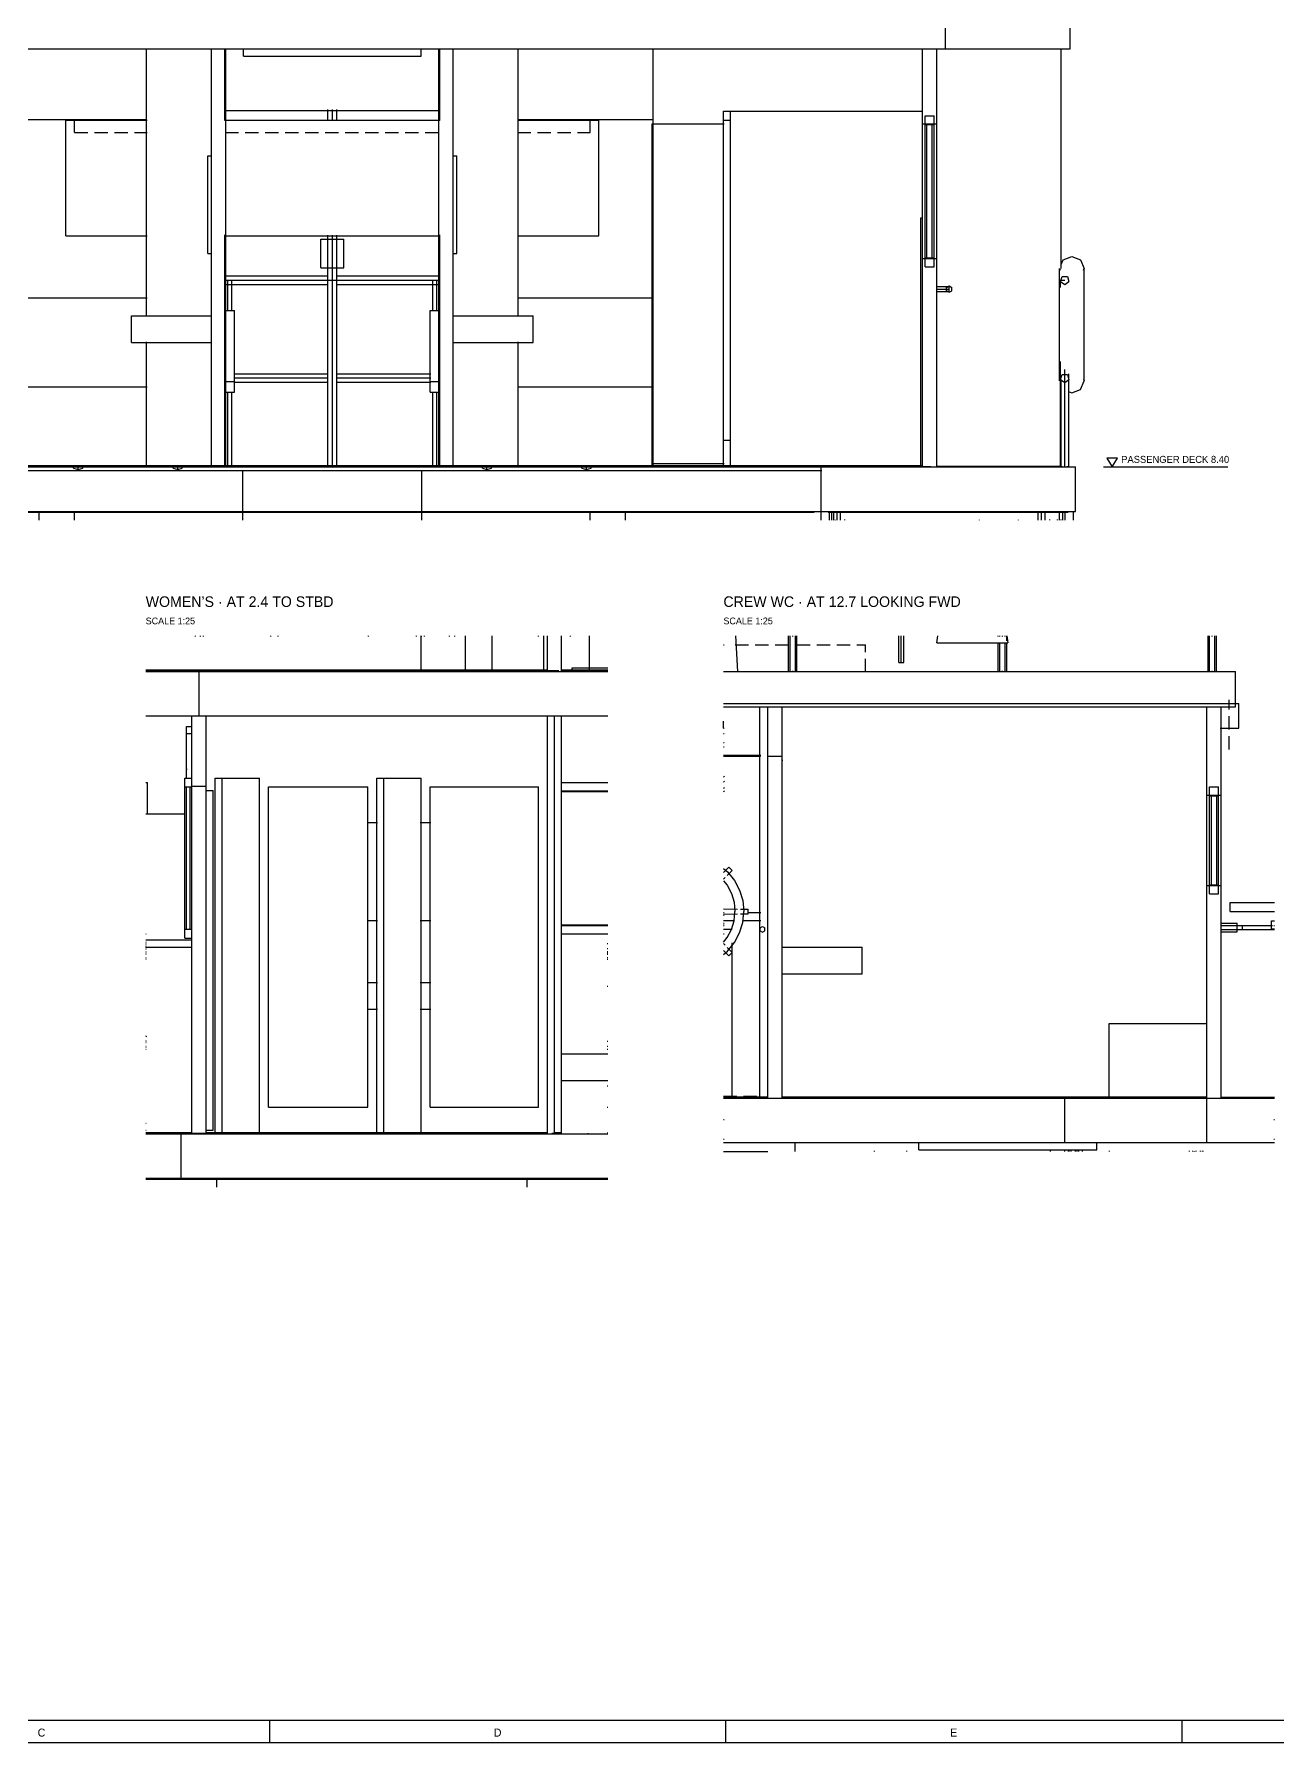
# Model space of a CAD drawing. Extents: x 5 to 836, y 5 to 589.
# Drawn here: x 264.9 to 544.8, y 5 to 389.3 of the extents above; entities that cross this region are included whole.
import ezdxf
from ezdxf.enums import TextEntityAlignment as Align

# ---------------------------------------------------------------- set-up
doc = ezdxf.new("R2010")
doc.units = 0
doc.linetypes.add('DASHED', pattern=[4.5, 3, -1.5])
for name, color, linetype in [('CUT', 7, 'CONTINUOUS'), ('DETAIL', 8, 'CONTINUOUS'), ('DIM', 3, 'CONTINUOUS'), ('FRAME', 7, 'CONTINUOUS'), ('MARKING', 4, 'DASHED'), ('OUTLINE', 7, 'CONTINUOUS'), ('TEXT', 7, 'CONTINUOUS'), ('THIN', 7, 'CONTINUOUS')]:
    doc.layers.add(name, color=color, linetype=linetype)

msp = doc.modelspace()

# ---------------------------------------------------------------- linework, layer by layer
at = {"layer": 'CUT'}
for p, q in [((470, 386), (470, 396)), ((194, 386), (470, 386)), ((304.8, 292), (304.8, 386)), ((308, 292), (308, 386)), ((312, 384.4), (312, 386)), ((312, 384.4), (352, 384.4)), ((352, 384.4), (352, 386)), ((356, 292), (356, 386)), ((359.2, 292), (359.2, 386)), ((464.8, 369.16), (464.8, 386)), ((468, 369.16), (468, 386)), ((420, 298), (420, 370)), ((420, 370), (421.6, 370)), ((421.6, 298), (421.6, 370)), ((464.8, 369.16), (468, 369.16)), ((465.4, 369), (465.4, 371)), ((465.4, 371), (467.4, 371)), ((465.4, 369), (467.4, 369)), ((465.8, 339), (465.8, 369)), ((467, 339), (467, 369)), ((467.4, 369), (467.4, 371)), ((304, 362), (304.8, 362)), ((304, 340), (304, 362)), ((359.2, 362), (360, 362)), ((360, 340), (360, 362)), ((464.4, 292), (464.4, 348)), ((464.4, 348), (464.8, 348)), ((464.8, 292), (464.8, 348)), ((304, 340), (304.8, 340)), ((359.2, 340), (360, 340)), ((464.8, 338.84), (468, 338.84)), ((465.4, 339), (467.4, 339)), ((465.4, 337), (465.4, 339)), ((467.4, 337), (467.4, 339)), ((468, 292), (468, 338.84)), ((465.4, 337), (467.4, 337)), ((495.85, 333.69), (496.21, 334.81)), ((496.21, 334.81), (497.39, 334.81)), ((497.39, 334.81), (497.75, 333.69)), ((470.18, 332.36), (470.77, 332.7)), ((470.18, 331.64), (470.18, 332.32)), ((470.21, 331.62), (470.8, 331.28)), ((470.8, 332.72), (471.39, 332.38)), ((470.83, 331.3), (471.42, 331.64)), ((471.42, 331.68), (471.42, 332.36)), ((495.85, 333.69), (496.8, 333)), ((496.8, 333), (497.75, 333.69)), ((286.8, 326), (304.8, 326)), ((286.8, 320), (286.8, 326)), ((359.2, 326), (377.2, 326)), ((377.2, 320), (377.2, 326)), ((286.8, 320), (304.8, 320)), ((359.2, 320), (377.2, 320)), ((495.85, 311.69), (496.21, 312.81)), ((495.85, 311.69), (496.8, 311)), ((496.21, 312.81), (497.39, 312.81)), ((496.8, 311), (497.75, 311.69)), ((497.39, 312.81), (497.75, 311.69)), ((420, 298), (421.6, 298)), ((199.2, 292.32), (464.8, 292.32)), ((199.2, 292.12), (464.8, 292.12)), ((468, 292.2), (496, 292.2)), ((496, 292), (496, 292.19)), ((164.8, 292), (499.2, 292)), ((442, 280), (442, 292)), ((499.2, 282), (499.2, 292)), ((164.8, 282), (499.2, 282)), ((223.6, 281.8), (440.4, 281.8)), ((440.4, 281.8), (440.4, 282)), ((443.6, 281.82), (443.6, 282)), ((443.6, 281.8), (497.6, 281.8)), ((444.4, 280), (444.4, 282)), ((496.4, 280), (496.4, 282)), ((497.6, 281.8), (497.6, 281.98)), ((498.8, 280), (498.8, 282)), ((352, 246), (352, 254)), ((362, 246), (362, 254)), ((368, 246), (368, 254)), ((380.4, 246), (380.4, 254)), ((383.6, 246), (383.6, 254)), ((290, 246.32), (380.4, 246.32)), ((290, 246.12), (380.4, 246.12)), ((290, 246), (394, 246)), ((302, 236), (302, 246)), ((383.6, 246.32), (394, 246.32)), ((383.6, 246.12), (394, 246.12)), ((386, 246.8), (394, 246.8)), ((386, 246.36), (386, 246.8)), ((386, 246.36), (394, 246.36)), ((420, 246), (535.2, 246)), ((535.2, 238), (535.2, 246)), ((290, 236), (394, 236)), ((300.4, 142), (300.4, 236)), ((303.6, 142), (303.6, 236)), ((380.4, 142), (380.4, 236)), ((383.6, 142), (383.6, 236)), ((420, 238), (535.2, 238)), ((430, 150), (430, 238)), ((433.2, 150), (433.2, 238)), ((528.8, 218.16), (528.8, 238)), ((532, 218.16), (532, 238)), ((299.2, 222), (299.2, 232)), ((299.2, 232), (300.4, 232)), ((298.8, 222), (300.4, 222)), ((298.8, 220), (298.8, 222)), ((298.8, 220), (300.4, 220)), ((299.2, 188), (299.2, 220)), ((300, 188), (300, 220)), ((303.6, 219.2), (305.2, 219.2)), ((305.2, 142.8), (305.2, 219.2)), ((305.6, 222), (307.2, 222)), ((305.6, 142), (305.6, 222)), ((307.2, 142), (307.2, 222)), ((342, 222), (343.6, 222)), ((342, 142), (342, 222)), ((343.6, 142), (343.6, 222)), ((529.4, 218), (529.4, 220)), ((529.4, 220), (531.4, 220)), ((531.4, 218), (531.4, 220)), ((528.8, 218.16), (532, 218.16)), ((529.4, 218), (531.4, 218)), ((529.8, 198), (529.8, 218)), ((531, 198), (531, 218)), ((528.8, 150), (528.8, 197.84)), ((528.8, 197.84), (532, 197.84)), ((529.4, 198), (531.4, 198)), ((529.4, 196), (529.4, 198)), ((531.4, 196), (531.4, 198)), ((532, 150), (532, 197.84)), ((529.4, 196), (531.4, 196)), ((428.25, 188.32), (428.8, 188.64)), ((428.8, 188.64), (429.35, 188.32)), ((290, 185.6), (300.4, 185.6)), ((298.8, 188), (300.4, 188)), ((298.8, 186), (298.8, 188)), ((298.8, 186), (300.4, 186)), ((428.25, 187.68), (428.25, 188.32)), ((428.25, 187.68), (428.8, 187.36)), ((428.8, 187.36), (429.35, 187.68)), ((429.35, 187.68), (429.35, 188.32)), ((290, 184), (300.4, 184)), ((433.2, 184), (451.2, 184)), ((451.2, 178), (451.2, 184)), ((433.2, 178), (451.2, 178)), ((383.6, 160), (394, 160)), ((383.6, 154), (394, 154)), ((420, 150.32), (430, 150.32)), ((420, 150.12), (430, 150.12)), ((420, 150), (544, 150)), ((433.2, 150.32), (528.8, 150.32)), ((433.2, 150.12), (528.8, 150.12)), ((532, 150.2), (544, 150.2)), ((532, 150.04), (543.97, 150.04)), ((290, 142.32), (300.4, 142.32)), ((303.6, 142.8), (305.2, 142.8)), ((303.6, 142.32), (380.4, 142.32)), ((290, 142.12), (300.4, 142.12)), ((290, 142), (394, 142)), ((303.6, 142.12), (380.4, 142.12)), ((420, 140), (544, 140)), ((290, 132), (394, 132)), ((290, 131.8), (394, 131.8))]:
    msp.add_line(p, q, dxfattribs=at)
at = {"layer": 'DETAIL'}
for p, q in [((470, 386), (470, 396)), ((498, 386), (498, 396)), ((166, 386), (498, 386)), ((290.16, 325.85), (290.16, 386)), ((304.8, 385.86), (304.8, 386)), ((307.84, 369.91), (307.84, 386)), ((308, 292), (308, 386)), ((312, 384.4), (312, 386)), ((312, 384.4), (352, 384.4)), ((352, 384.4), (352, 386)), ((356, 292), (356, 386)), ((356.16, 369.91), (356.16, 386)), ((359.2, 385.86), (359.2, 386)), ((373.84, 325.85), (373.84, 386)), ((404.16, 292), (404.16, 386)), ((464.8, 292), (464.8, 386)), ((468, 292), (468, 386)), ((492.8, 385.86), (492.8, 386)), ((496, 336.62), (496, 386)), ((259.84, 370.16), (290.16, 370.16)), ((272, 344), (272, 370)), ((272, 370), (290.32, 370)), ((307.8, 370), (356.2, 370)), ((307.84, 372.16), (356.16, 372.16)), ((330.96, 369.85), (330.96, 372.39)), ((332, 369.85), (332, 372.37)), ((333.04, 369.85), (333.04, 372.39)), ((373.68, 370), (392, 370)), ((373.84, 370.16), (404.16, 370.16)), ((392, 344), (392, 370)), ((404, 292), (404, 369.2)), ((404, 369.2), (420.19, 369.2)), ((420, 292), (420, 372)), ((420, 372), (464.8, 372)), ((420, 370), (421.6, 370)), ((421.6, 292), (421.6, 372)), ((464.8, 369.16), (468, 369.16)), ((465.4, 337), (465.4, 371)), ((465.4, 371), (467.4, 371)), ((465.4, 369), (467.4, 369)), ((465.8, 339), (465.8, 369)), ((467, 339), (467, 369)), ((467.4, 337), (467.4, 371)), ((495.86, 369.16), (496, 369.16)), ((304, 362), (304.8, 362)), ((304, 340), (304, 362)), ((304.8, 340), (304.8, 362)), ((359.2, 340), (359.2, 362)), ((359.2, 362), (360, 362)), ((360, 340), (360, 362)), ((404, 364), (404.14, 364)), ((272, 344), (290.32, 344)), ((307.8, 344), (356.2, 344)), ((307.84, 292), (307.84, 344.18)), ((329.4, 336.8), (329.4, 343.2)), ((329.4, 343.2), (334.6, 343.2)), ((330.96, 291.98), (330.96, 344.15)), ((332, 291.96), (332, 344.1)), ((333.04, 291.98), (333.04, 344.15)), ((334.6, 336.8), (334.6, 343.2)), ((356.16, 292), (356.16, 344.18)), ((373.68, 344), (392, 344)), ((304, 340), (304.8, 340)), ((359.2, 340), (360, 340)), ((464.8, 338.84), (468, 338.84)), ((465.4, 339), (467.4, 339)), ((495.86, 338.84), (496, 338.84)), ((307.86, 334.95), (331.09, 334.95)), ((329.4, 336.8), (334.6, 336.8)), ((332.91, 334.95), (356.14, 334.95)), ((465.4, 337), (467.4, 337)), ((307.86, 334), (356.14, 334)), ((307.86, 333.05), (331.09, 333.05)), ((308.46, 327.02), (308.46, 334)), ((309.41, 327.02), (309.41, 334)), ((332.91, 333.05), (356.14, 333.05)), ((354.59, 327.02), (354.59, 334)), ((355.54, 327.02), (355.54, 334)), ((468, 332.55), (470.8, 332.55)), ((468, 332), (470.8, 332)), ((468, 331.45), (470.8, 331.45)), ((470.28, 332.42), (470.8, 332.72)), ((470.28, 331.58), (470.8, 331.28)), ((470.8, 332.72), (471.42, 332.36)), ((470.8, 331.45), (470.8, 332.55)), ((470.8, 331.28), (471.42, 331.64)), ((471.42, 331.64), (471.42, 332.36)), ((495.85, 334), (496.8, 334)), ((495.85, 332.33), (495.85, 334)), ((259.89, 330), (290.37, 330)), ((307.9, 327.2), (310, 327.2)), ((310, 308.8), (310, 327.2)), ((354, 327.2), (356.1, 327.2)), ((354, 308.8), (354, 327.2)), ((373.63, 330), (404.11, 330)), ((286.8, 326), (304.8, 326)), ((286.8, 320), (286.8, 326)), ((304.8, 320), (304.8, 326)), ((359.2, 320), (359.2, 326)), ((359.2, 326), (377.2, 326)), ((377.2, 320), (377.2, 326)), ((286.8, 320), (304.8, 320)), ((290.16, 292), (290.16, 320.12)), ((359.2, 320), (377.2, 320)), ((373.84, 292), (373.84, 320.12)), ((495.85, 292), (495.85, 315.72)), ((309.82, 312.95), (331.09, 312.95)), ((309.82, 312), (331.09, 312)), ((332.91, 312.95), (354.18, 312.95)), ((332.91, 312), (354.18, 312)), ((496.8, 292), (496.8, 313.91)), ((497.75, 292), (497.75, 312.93)), ((259.89, 310), (290.37, 310)), ((307.9, 311.2), (310, 311.2)), ((307.9, 308.8), (310, 308.8)), ((308.46, 292), (308.46, 308.88)), ((309.41, 292), (309.41, 308.88)), ((309.82, 311.05), (331.09, 311.05)), ((332.91, 311.05), (354.18, 311.05)), ((354, 311.2), (356.1, 311.2)), ((354, 308.8), (356.1, 308.8)), ((354.59, 292), (354.59, 308.88)), ((355.54, 292), (355.54, 308.88)), ((373.63, 310), (404.11, 310)), ((496, 292), (496, 311.3)), ((420, 298), (421.6, 298)), ((273.76, 291.7), (273.76, 292.18)), ((275.84, 291.7), (275.84, 292.18)), ((294, 292), (294, 292.14)), ((296.16, 291.7), (296.16, 292.18)), ((298.24, 291.7), (298.24, 292.18)), ((302.8, 292), (302.8, 292.14)), ((304.8, 292), (304.8, 292.14)), ((305.2, 292), (305.2, 292.14)), ((307.51, 292), (307.51, 292.14)), ((307.87, 292), (307.87, 292.14)), ((309.04, 292), (309.04, 292.14)), ((354.96, 292), (354.96, 292.14)), ((356.13, 292), (356.13, 292.14)), ((356.49, 292), (356.49, 292.14)), ((358.8, 292), (358.8, 292.14)), ((359.2, 292), (359.2, 292.14)), ((361.2, 292), (361.2, 292.14)), ((365.76, 291.7), (365.76, 292.18)), ((367.84, 291.7), (367.84, 292.18)), ((370, 292), (370, 292.14)), ((388.16, 291.7), (388.16, 292.18)), ((390.24, 291.7), (390.24, 292.18)), ((401.68, 292), (401.68, 292.14)), ((402.04, 292), (402.04, 292.14)), ((402.63, 292), (402.63, 292.14)), ((403.22, 292), (403.22, 292.14)), ((403.58, 292), (403.58, 292.14)), ((404, 292.8), (420.19, 292.8)), ((410.84, 292), (410.84, 292.14)), ((420.4, 292), (420.4, 292.14)), ((422, 292), (422, 292.14)), ((424.79, 292), (424.79, 292.14)), ((426, 292), (426, 292.14)), ((427.21, 292), (427.21, 292.14)), ((430.8, 292), (430.8, 292.14)), ((433.2, 292), (433.2, 292.14)), ((438.4, 292), (438.4, 292.14)), ((440, 292), (440, 292.14)), ((440.33, 292), (440.33, 292.14)), ((441.2, 292), (441.2, 292.14)), ((442, 280), (442, 292.14)), ((442.07, 292), (442.07, 292.14)), ((442.4, 292), (442.4, 292.14)), ((492.8, 292), (492.8, 292.14)), ((496.21, 292), (496.21, 292.14)), ((497.39, 292), (497.39, 292.14)), ((164.8, 292), (499.2, 292)), ((221.87, 291.2), (442.13, 291.2)), ((273.76, 291.7), (274.8, 291.39)), ((274.8, 291.39), (274.8, 292.09)), ((274.8, 291.39), (275.84, 291.7)), ((296.16, 291.7), (297.2, 291.39)), ((297.2, 291.39), (297.2, 292.09)), ((297.2, 291.39), (298.24, 291.7)), ((311.84, 280), (311.84, 291.2)), ((330.96, 292.02), (332, 292.04)), ((330.96, 291.98), (332, 291.96)), ((332, 292.04), (333.04, 292.02)), ((332, 291.96), (333.04, 291.98)), ((352.16, 280), (352.16, 291.2)), ((365.76, 291.7), (366.8, 291.39)), ((366.8, 291.39), (366.8, 292.09)), ((366.8, 291.39), (367.84, 291.7)), ((388.16, 291.7), (389.2, 291.39)), ((389.2, 291.39), (389.2, 292.09)), ((389.2, 291.39), (390.24, 291.7)), ((499.2, 282), (499.2, 292)), ((266, 280), (266, 281.8)), ((266, 281.8), (274, 281.8)), ((274, 280), (274, 281.8)), ((390, 281.8), (398, 281.8)), ((390, 280), (390, 281.8)), ((398, 280), (398, 281.8)), ((442, 282), (499.2, 282)), ((443.87, 280), (443.87, 281.95)), ((444.84, 280), (444.84, 281.96)), ((445.6, 280), (445.6, 281.95)), ((446.36, 280), (446.36, 281.96)), ((490.84, 280), (490.84, 281.96)), ((491.6, 280), (491.6, 281.95)), ((492.36, 280), (492.36, 281.96)), ((495.6, 280), (495.6, 281.87)), ((496.93, 280), (496.93, 281.95)), ((498.8, 280), (498.8, 282)), ((444.4, 280), (444.4, 280.13)), ((445.2, 280), (445.2, 280.13)), ((447.33, 280), (447.33, 280.14)), ((493.47, 280), (493.47, 280.14)), ((495.2, 280), (495.2, 280.14)), ((496, 280), (496, 280.14)), ((496.4, 280), (496.4, 280.13)), ((301.19, 253.86), (301.19, 254)), ((302.31, 253.86), (302.31, 254)), ((303, 253.86), (303, 254)), ((318.16, 253.86), (318.16, 254)), ((319.84, 253.86), (319.84, 254)), ((340.16, 253.86), (340.16, 254)), ((350.94, 253.86), (350.94, 254)), ((352, 246), (352, 254)), ((352.06, 253.86), (352.06, 254)), ((352.75, 253.86), (352.75, 254)), ((358.4, 253.86), (358.4, 254)), ((359.6, 253.86), (359.6, 254)), ((362, 253.86), (362, 254)), ((368, 246), (368, 254)), ((378.4, 253.86), (378.4, 254)), ((379.6, 246), (379.6, 254)), ((380.4, 246), (380.4, 254)), ((383.6, 246), (383.6, 254)), ((385.6, 253.86), (385.6, 254)), ((389.84, 246), (389.84, 254)), ((434.65, 246), (434.65, 254)), ((435.01, 246), (435.01, 254)), ((435.6, 253.86), (435.6, 254)), ((436.19, 246), (436.19, 254)), ((436.55, 246), (436.55, 254)), ((459.44, 248), (459.44, 254)), ((460, 248), (460, 254)), ((460.56, 248), (460.56, 254)), ((481.85, 253.86), (481.85, 254)), ((482.21, 253.86), (482.21, 254)), ((482.8, 253.86), (482.8, 254)), ((483.39, 253.86), (483.39, 254)), ((483.75, 252.9), (483.75, 254)), ((529.05, 246), (529.05, 254)), ((529.41, 246), (529.41, 254)), ((530, 253.86), (530, 254)), ((530.59, 246), (530.59, 254)), ((530.95, 246), (530.95, 254)), ((468, 252.4), (484, 252.4)), ((481.85, 246), (481.85, 252.48)), ((482.21, 246), (482.21, 252.48)), ((483.39, 246), (483.39, 252.48)), ((483.75, 246), (483.75, 252.48)), ((290, 246), (394, 246)), ((301.19, 246), (301.19, 246.14)), ((302, 235.86), (302, 246)), ((302.31, 246), (302.31, 246.14)), ((303, 246), (303, 246.14)), ((318.16, 246), (318.16, 246.14)), ((319.84, 246), (319.84, 246.14)), ((340.16, 246), (340.16, 246.14)), ((350.94, 246), (350.94, 246.14)), ((352.06, 246), (352.06, 246.14)), ((352.75, 246), (352.75, 246.14)), ((358.4, 246), (358.4, 246.14)), ((359.6, 246), (359.6, 246.14)), ((362, 246), (362, 246.14)), ((378.4, 246), (378.4, 246.14)), ((385.6, 246), (385.6, 246.14)), ((420, 246), (535.2, 246)), ((435.6, 246), (435.6, 246.14)), ((459.44, 248), (460.56, 248)), ((482.8, 246), (482.8, 246.14)), ((530, 246), (530, 246.14)), ((535.2, 238.69), (535.2, 246)), ((420, 238.8), (536, 238.8)), ((536, 233.2), (536, 238.8)), ((290, 236), (394, 236)), ((300.4, 142), (300.4, 236)), ((303.6, 142), (303.6, 236)), ((311.44, 235.86), (311.44, 236)), ((337.2, 235.87), (337.2, 236)), ((346.8, 235.87), (346.8, 236)), ((348.56, 235.86), (348.56, 236)), ((357.44, 235.86), (357.44, 236)), ((380.4, 235.86), (380.4, 236)), ((382, 142), (382, 236)), ((383.6, 142), (383.6, 236)), ((420, 238), (532, 238)), ((420, 233.2), (420, 234.8)), ((424, 237.86), (424, 238)), ((428.16, 150), (428.16, 238)), ((430, 150), (430, 238)), ((433.16, 237.86), (433.16, 238)), ((433.2, 150), (433.2, 238)), ((438.04, 237.86), (438.04, 238)), ((458, 237.87), (458, 238)), ((480.36, 237.86), (480.36, 238)), ((485.24, 237.86), (485.24, 238)), ((486, 237.87), (486, 238)), ((493.6, 237.86), (493.6, 238)), ((496.64, 237.86), (496.64, 238)), ((496.8, 237.86), (496.8, 238)), ((527.56, 237.86), (527.56, 238)), ((528.8, 140), (528.8, 238)), ((528.96, 237.86), (528.96, 238)), ((532, 150), (532, 238)), ((299.2, 222), (299.2, 233.6)), ((299.2, 233.6), (300.4, 233.6)), ((299.2, 232), (300.4, 232)), ((420, 233.2), (420.14, 233.2)), ((531.8, 233.2), (536, 233.2)), ((420, 230), (420.14, 230)), ((420, 229), (420.14, 229)), ((420, 227.16), (428.4, 227.16)), ((420, 227), (428.39, 227)), ((420, 226.96), (428.16, 226.96)), ((430, 226.96), (433.2, 226.96)), ((531.86, 228.16), (532, 228.16)), ((299.2, 224), (299.33, 224)), ((433.2, 226), (433.34, 226)), ((531.86, 223.16), (532, 223.16)), ((290, 221), (290.4, 221)), ((290.4, 213.86), (290.4, 221)), ((298.8, 222), (300.4, 222)), ((298.8, 186), (298.8, 222)), ((298.8, 220), (300.4, 220)), ((299.2, 188), (299.2, 220)), ((300, 188), (300, 220)), ((300.4, 220.16), (303.6, 220.16)), ((303.6, 219.2), (305.2, 219.2)), ((305.2, 142.8), (305.2, 219.2)), ((305.6, 222), (315.6, 222)), ((305.6, 142), (305.6, 222)), ((307.2, 221.86), (307.2, 222)), ((315.6, 142), (315.6, 222)), ((317.6, 220), (340, 220)), ((317.6, 148), (317.6, 220)), ((340, 148), (340, 220)), ((342, 222), (352, 222)), ((342, 142), (342, 222)), ((343.6, 221.86), (343.6, 222)), ((352, 142), (352, 222)), ((354, 220), (378.4, 220)), ((354, 148), (354, 220)), ((378.4, 148), (378.4, 220)), ((383.4, 221), (394, 221)), ((383.53, 219.16), (394, 219.16)), ((529.4, 220), (531.4, 220)), ((529.41, 196), (529.41, 220)), ((531.4, 196), (531.4, 220)), ((531.86, 222.16), (532, 222.16)), ((383.4, 219), (394, 219)), ((528.8, 218.16), (532, 218.16)), ((529.4, 218), (531.4, 218)), ((529.8, 198), (529.8, 218)), ((531, 198), (531, 218)), ((290, 214), (298.87, 214)), ((339.92, 212), (342.15, 212)), ((351.8, 212), (354.18, 212)), ((421.25, 201.98), (421.98, 201.25)), ((528.8, 197.84), (532, 197.84)), ((529.4, 198), (531.4, 198)), ((425.6, 191.48), (425.6, 192.52)), ((529.4, 196), (531.4, 196)), ((531.86, 193.84), (532, 193.84)), ((534, 192), (534, 194)), ((534, 194), (544, 194)), ((339.92, 190), (342.15, 190)), ((351.8, 190), (354.18, 190)), ((383.4, 189), (394, 189)), ((383.53, 188.84), (394, 188.84)), ((420, 191.8), (420.14, 191.8)), ((420, 191.2), (420.14, 191.2)), ((420, 190), (422.52, 190)), ((420, 189.4), (420.14, 189.4)), ((420, 189), (420.14, 189)), ((420, 188.84), (420.14, 188.84)), ((424.34, 190), (428.4, 190)), ((425.45, 191.8), (428.39, 191.8)), ((428.25, 188.32), (428.8, 188.64)), ((428.8, 188.64), (429.35, 188.32)), ((531.86, 188.84), (532, 188.84)), ((534, 192), (544, 192)), ((535.6, 187.4), (535.6, 189.4)), ((536.8, 187.92), (536.8, 188.88)), ((543.3, 188.1), (543.3, 189.9)), ((543.3, 189.9), (544, 189.9)), ((290, 187), (290.13, 187)), ((290, 185.6), (300.4, 185.6)), ((290, 185.2), (290.14, 185.2)), ((290, 185), (290.14, 185)), ((290, 184.81), (290.14, 184.81)), ((290, 184.5), (290.14, 184.5)), ((298.8, 188), (300.4, 188)), ((298.8, 186), (300.4, 186)), ((383.4, 187), (394, 187)), ((393.86, 184.81), (394, 184.81)), ((420, 188), (422, 188)), ((420, 187), (420.14, 187)), ((422, 150.28), (422, 184.93)), ((428.25, 187.68), (428.25, 188.32)), ((428.25, 187.68), (428.8, 187.36)), ((428.8, 187.36), (429.35, 187.68)), ((429.35, 187.68), (429.35, 188.32)), ((543.3, 188.1), (544, 188.1)), ((290, 184), (300.4, 184)), ((290, 183.69), (290.14, 183.69)), ((290, 183.5), (290.14, 183.5)), ((290, 183), (290.14, 183)), ((290, 182.72), (290.14, 182.72)), ((290, 182.55), (290.11, 182.55)), ((290, 182.36), (290.14, 182.36)), ((290, 181.64), (290.14, 181.64)), ((290, 181.45), (290.11, 181.45)), ((290, 181.28), (290.14, 181.28)), ((393.86, 183.69), (394, 183.69)), ((393.86, 183), (394, 183)), ((393.86, 182.72), (394, 182.72)), ((393.86, 182.36), (394, 182.36)), ((393.86, 181.64), (394, 181.64)), ((393.86, 181.28), (394, 181.28)), ((421.25, 182.02), (421.99, 182.75)), ((433.2, 184), (451.2, 184)), ((451.2, 178), (451.2, 184)), ((433.2, 178), (451.2, 178)), ((339.92, 176), (342.15, 176)), ((351.8, 176), (354.18, 176)), ((339.92, 170), (342.15, 170)), ((351.8, 170), (354.18, 170)), ((506.8, 150), (506.8, 166.8)), ((506.8, 166.8), (528.8, 166.8)), ((290, 163), (290.14, 163)), ((290, 162.81), (290.14, 162.81)), ((290, 162.5), (290.14, 162.5)), ((290, 161.69), (290.14, 161.69)), ((290, 161.5), (290.14, 161.5)), ((393.86, 162.81), (394, 162.81)), ((393.86, 161.69), (394, 161.69)), ((290, 161), (290.14, 161)), ((383.6, 160), (394, 160)), ((393.86, 161), (394, 161)), ((383.6, 154), (394, 154)), ((420, 150), (544, 150)), ((457.2, 150), (457.2, 150.14)), ((467.2, 150), (467.2, 150.14)), ((493.6, 150), (493.6, 150.14)), ((496.8, 139.87), (496.8, 150.14)), ((502.8, 150), (502.8, 150.14)), ((504.8, 150), (504.8, 150.14)), ((510, 150), (510, 150.14)), ((528, 150), (528, 150.14)), ((317.6, 148), (340, 148)), ((354, 148), (378.4, 148)), ((393.86, 148), (394, 148)), ((290, 144.4), (290.14, 144.4)), ((290, 142.8), (290.14, 142.8)), ((303.6, 142.8), (305.2, 142.8)), ((420, 145.2), (420.14, 145.2)), ((543.86, 145.2), (544, 145.2)), ((290, 142), (394, 142)), ((298, 132), (298, 142)), ((302, 142), (302, 142.14)), ((307.2, 142), (307.2, 142.14)), ((330, 142), (330, 142.14)), ((331.6, 142), (331.6, 142.14)), ((340, 142), (340, 142.14)), ((343.6, 142), (343.6, 142.14)), ((347.2, 142), (347.2, 142.14)), ((363.2, 142), (363.2, 142.14)), ((380.4, 142), (380.4, 142.14)), ((389.6, 142), (389.6, 142.14)), ((420, 140.8), (420.14, 140.8)), ((420, 140), (544, 140)), ((436.16, 138), (436.16, 140)), ((464, 138.4), (464, 140)), ((464, 138.4), (504, 138.4)), ((493.6, 139.87), (493.6, 140)), ((498.24, 139.87), (498.24, 140)), ((504, 138.4), (504, 140)), ((504.8, 139.87), (504.8, 140)), ((520.8, 139.87), (520.8, 140)), ((527.36, 139.87), (527.36, 140)), ((543.86, 140.8), (544, 140.8)), ((420, 138), (430, 138)), ((453.96, 138), (453.96, 138.13)), ((461.24, 138), (461.24, 138.13)), ((493.6, 138), (493.6, 138.13)), ((496.8, 138), (496.8, 138.13)), ((497.64, 138), (497.64, 138.14)), ((497.8, 138), (497.8, 138.13)), ((498.24, 138), (498.24, 138.13)), ((499.2, 138), (499.2, 138.14)), ((499.24, 138), (499.24, 138.14)), ((499.56, 138), (499.56, 138.13)), ((500, 138), (500, 138.14)), ((500.76, 138), (500.76, 138.14)), ((506.84, 138), (506.84, 138.13)), ((524.84, 138), (524.84, 138.14)), ((525.6, 138), (525.6, 138.14)), ((526.36, 138), (526.36, 138.14)), ((526.4, 138), (526.4, 138.14)), ((527.36, 138), (527.36, 138.13)), ((527.8, 138), (527.8, 138.13)), ((527.96, 138), (527.96, 138.14)), ((290, 132), (394, 132)), ((290, 131.8), (306, 131.8)), ((306, 130), (306, 131.8)), ((375.84, 130), (375.84, 132))]:
    msp.add_line(p, q, dxfattribs=at)
at = {"layer": 'DIM'}
for p, q in [((508.7, 294), (506.3, 294)), ((506.3, 294), (507.5, 292)), ((507.5, 292), (508.7, 294)), ((505.5, 292), (533.49, 292))]:
    msp.add_line(p, q, dxfattribs=at)
at = {"layer": 'FRAME'}
msp.add_line((831, 10), (10, 10), dxfattribs=at)
at = {"layer": 'MARKING'}
for p, q in [((274, 367.2), (274, 370)), ((274, 370), (290.37, 370)), ((307.86, 370), (356.14, 370)), ((373.63, 370), (390, 370)), ((390, 367.2), (390, 370)), ((274, 367.2), (290.37, 367.2)), ((307.86, 367.2), (356.14, 367.2)), ((373.63, 367.2), (390, 367.2)), ((171.2, 292.12), (492.8, 292.12)), ((243.81, 292.32), (420.19, 292.32)), ((307.85, 292.2), (356.15, 292.2)), ((308, 292.12), (308, 292.32)), ((356, 292.12), (356, 292.32)), ((464.4, 292), (464.4, 292.14)), ((464.8, 292), (464.8, 292.14)), ((468, 292), (468, 292.1)), ((496, 292), (496, 292.1)), ((221.9, 292), (442.1, 292)), ((464.4, 292), (464.8, 292)), ((468, 292), (496, 292)), ((443.6, 281.8), (443.6, 282)), ((443.6, 282), (497.6, 282)), ((443.6, 281.8), (497.6, 281.8)), ((497.6, 281.8), (497.6, 282)), ((420, 252), (420.14, 252)), ((422.66, 252), (434.67, 252)), ((436.49, 252), (452, 252)), ((452, 245.85), (452, 252)), ((290, 246.32), (290.14, 246.32)), ((290, 246.2), (394, 246.2)), ((290, 246.12), (394, 246.12)), ((290, 246.04), (394, 246.04)), ((302, 246.04), (302, 246.2)), ((379.42, 246.32), (380.4, 246.32)), ((380.4, 246.12), (380.4, 246.32)), ((383.6, 246.12), (383.6, 246.32)), ((383.6, 246.32), (394, 246.32)), ((386, 246.8), (394, 246.8)), ((386, 246.36), (386, 246.8)), ((386, 246.36), (394, 246.36)), ((533.8, 228.4), (533.8, 239.6)), ((420, 232), (420.14, 232)), ((420, 150.48), (428.4, 150.48)), ((420, 150.32), (428.33, 150.32)), ((420, 150.28), (428.4, 150.28)), ((420, 150.24), (428.39, 150.24)), ((420, 150.12), (428.33, 150.12)), ((420, 150.04), (428.39, 150.04)), ((433.2, 150.32), (506.96, 150.32)), ((433.2, 150.12), (433.2, 150.32)), ((433.2, 150.12), (528.8, 150.12)), ((531.87, 150.24), (544, 150.24)), ((531.87, 150.04), (544, 150.04)), ((532, 150.04), (532, 150.2)), ((532, 150.2), (544, 150.2)), ((290, 142.32), (290.14, 142.32)), ((381.92, 142.32), (383.6, 142.32)), ((383.6, 142.12), (383.6, 142.32)), ((290, 142.12), (290.14, 142.12)), ((300.4, 142.12), (383.6, 142.12)), ((393.86, 142.2), (394, 142.2)), ((393.86, 142), (394, 142)), ((290, 132), (394, 132)), ((290, 131.8), (394, 131.8))]:
    msp.add_line(p, q, dxfattribs=at)
at = {"layer": 'OUTLINE'}
for p, q in [((496.06, 337.7), (496.42, 338.56)), ((496.42, 338.56), (498.4, 339.36)), ((498.4, 339.36), (500.38, 338.56)), ((500.38, 338.56), (501.2, 336.61)), ((495.6, 336.61), (495.75, 336.24)), ((495.6, 311.39), (495.6, 336.61)), ((501.05, 336.24), (501.2, 336.61)), ((501.2, 311.39), (501.2, 336.61)), ((495.6, 311.39), (495.75, 311.76)), ((500.38, 309.44), (501.2, 311.39)), ((501.05, 311.76), (501.2, 311.39)), ((497.66, 308.94), (498.4, 308.64)), ((498.4, 308.64), (500.38, 309.44)), ((429.2, 292), (429.2, 292.14)), ((434.8, 292), (434.8, 292.14)), ((477.6, 280), (477.6, 280.13)), ((486.4, 280), (486.4, 280.13)), ((422.72, 254), (423.2, 246)), ((468, 252.4), (468.23, 254)), ((483.77, 254), (484, 252.4)), ((420, 222.45), (420.18, 222.24)), ((420, 221.33), (420.18, 221.12)), ((420, 219.89), (420.18, 219.68)), ((420, 219.14), (420.18, 218.93)), ((420, 200.76), (421.25, 201.98)), ((420, 201.66), (420.91, 200.91)), ((420.85, 200.09), (421.98, 201.25)), ((420.91, 200.91), (422.48, 199)), ((421.25, 201.98), (421.98, 201.25)), ((420, 199.23), (420.38, 199.61)), ((420, 198.88), (420.81, 197.89)), ((420.81, 197.89), (421.79, 196.06)), ((421.79, 196.06), (422.4, 194.07)), ((422.48, 199), (423.64, 196.82)), ((423.64, 196.82), (424.36, 194.46)), ((420, 192.57), (423.14, 192.54)), ((422.4, 194.07), (422.6, 192)), ((423.82, 192.54), (425.6, 192.52)), ((424.36, 194.46), (424.6, 192)), ((420, 191.43), (423.14, 191.46)), ((421.79, 187.94), (422.4, 189.93)), ((422.4, 189.93), (422.6, 192)), ((423.64, 187.18), (424.36, 189.54)), ((423.82, 191.46), (425.6, 191.48)), ((424.36, 189.54), (424.6, 192)), ((531.86, 189.4), (535.6, 189.4)), ((531.91, 188.88), (543.58, 188.88)), ((543.86, 188.88), (544, 188.88)), ((420, 185.12), (420.81, 186.11)), ((420, 184.77), (420.38, 184.39)), ((420.81, 186.11), (421.79, 187.94)), ((420.91, 183.09), (422.48, 185)), ((422.48, 185), (423.64, 187.18)), ((531.86, 187.4), (535.6, 187.4)), ((531.91, 187.92), (544, 187.92)), ((290, 183.94), (290.05, 184.03)), ((290.05, 184.03), (290.16, 184.12)), ((420, 183.24), (421.25, 182.02)), ((420, 182.34), (420.91, 183.09)), ((420.85, 183.91), (421.98, 182.75)), ((421.25, 182.02), (421.98, 182.75)), ((393.86, 175.2), (394, 175.2)), ((290, 164.06), (290.05, 163.97)), ((290.05, 163.97), (290.16, 163.88)), ((393.86, 152.8), (394, 152.8)), ((499.6, 138), (499.6, 138.1)), ((526, 138), (526, 138.1))]:
    msp.add_line(p, q, dxfattribs=at)
at = {"layer": 'THIN'}
for p, q in [((317.88, 10), (317.88, 5)), ((420.5, 10), (420.5, 5)), ((523.13, 10), (523.13, 5)), ((836, 5), (5, 5))]:
    msp.add_line(p, q, dxfattribs=at)

# ---------------------------------------------------------------- texts
at = {"layer": 'TEXT'}
for s, height, p in [('PASSENGER DECK 8.40', 1.58, (509.5, 292.9)), ('WOMEN’S · AT 2.4 TO STBD', 2.38, (290, 260.5)), ('CREW WC · AT 12.7 LOOKING FWD', 2.38, (420, 260.5)), ('SCALE 1:25', 1.51, (290, 256.6)), ('SCALE 1:25', 1.51, (420, 256.6))]:
    msp.add_text(s, height=height, dxfattribs=at).set_placement(p)
for s, p in [('C', (266.56, 6.4)), ('D', (369.19, 6.4)), ('E', (471.81, 6.4))]:
    msp.add_text(s, height=1.8, dxfattribs=at).set_placement(p, align=Align.CENTER)

doc.saveas('drawing.dxf')
